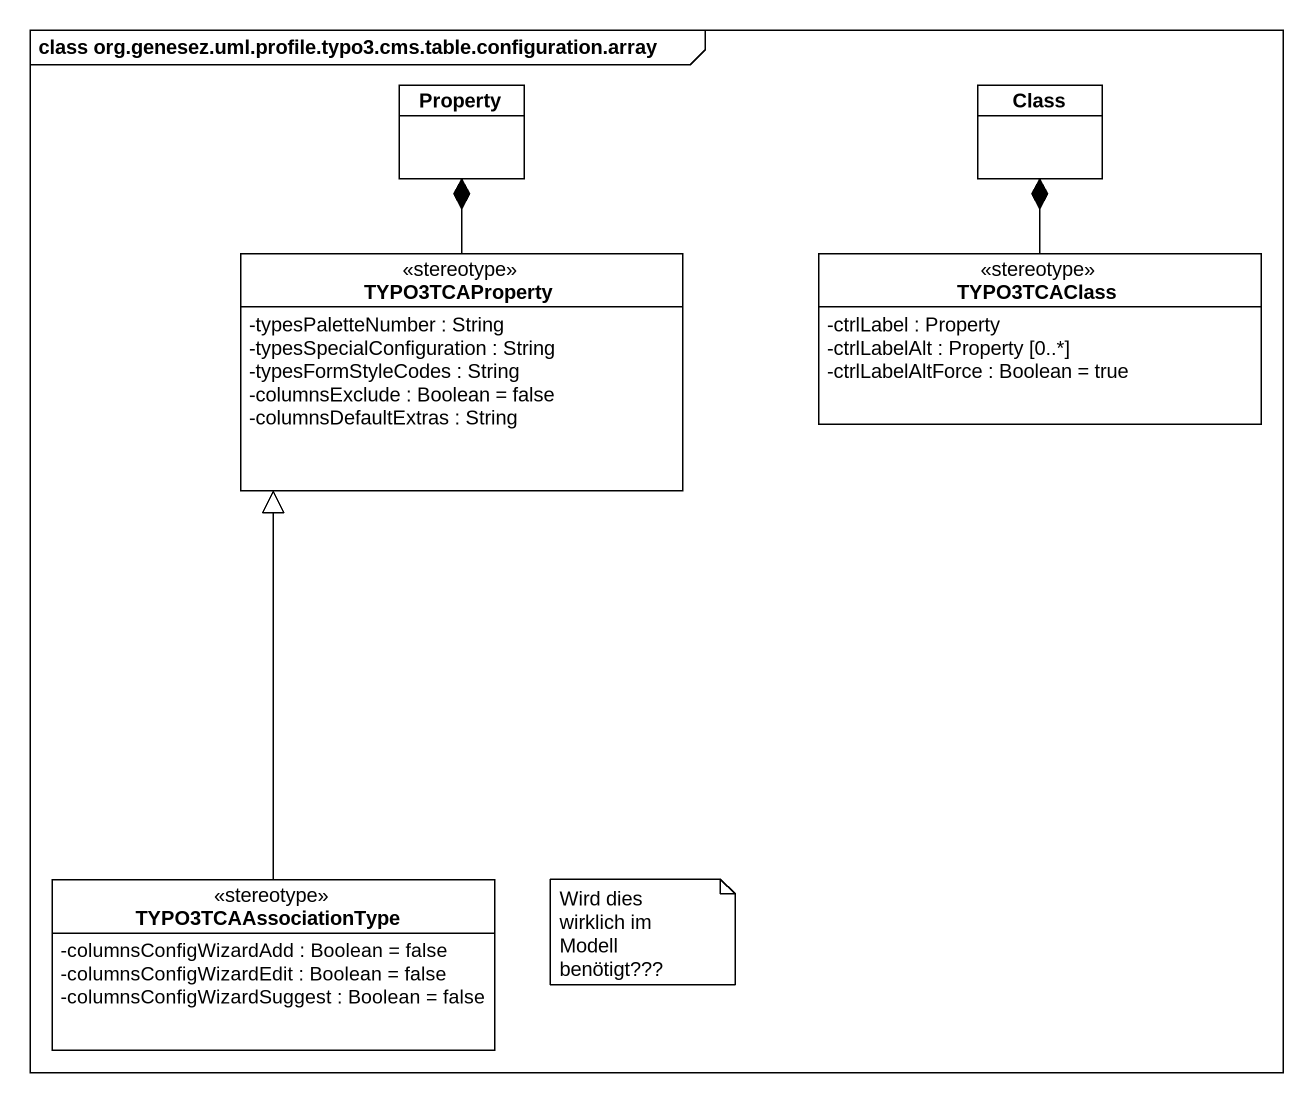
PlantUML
@startuml
mainframe class org.genesez.uml.profile.typo3.cms.table.configuration.array
hide circle
hide empty members
skinparam classAttributeIconSize 0
class Property
class "Class" as Class_
class TYPO3TCAProperty <<stereotype>> {
  -typesPaletteNumber : String
  -typesSpecialConfiguration : String
  -typesFormStyleCodes : String
  -columnsExclude : Boolean = false
  -columnsDefaultExtras : String
}
class TYPO3TCAClass <<stereotype>> {
  -ctrlLabel : Property
  -ctrlLabelAlt : Property [0..*]
  -ctrlLabelAltForce : Boolean = true
}
class TYPO3TCAAssociationType <<stereotype>> {
  -columnsConfigWizardAdd : Boolean = false
  -columnsConfigWizardEdit : Boolean = false
  -columnsConfigWizardSuggest : Boolean = false
}
TYPO3TCAProperty -up-* Property
TYPO3TCAClass -up-* Class_
TYPO3TCAAssociationType -up-|> TYPO3TCAProperty
note as N1
  Wird dies wirklich im Modell benötigt???
end note
@enduml
